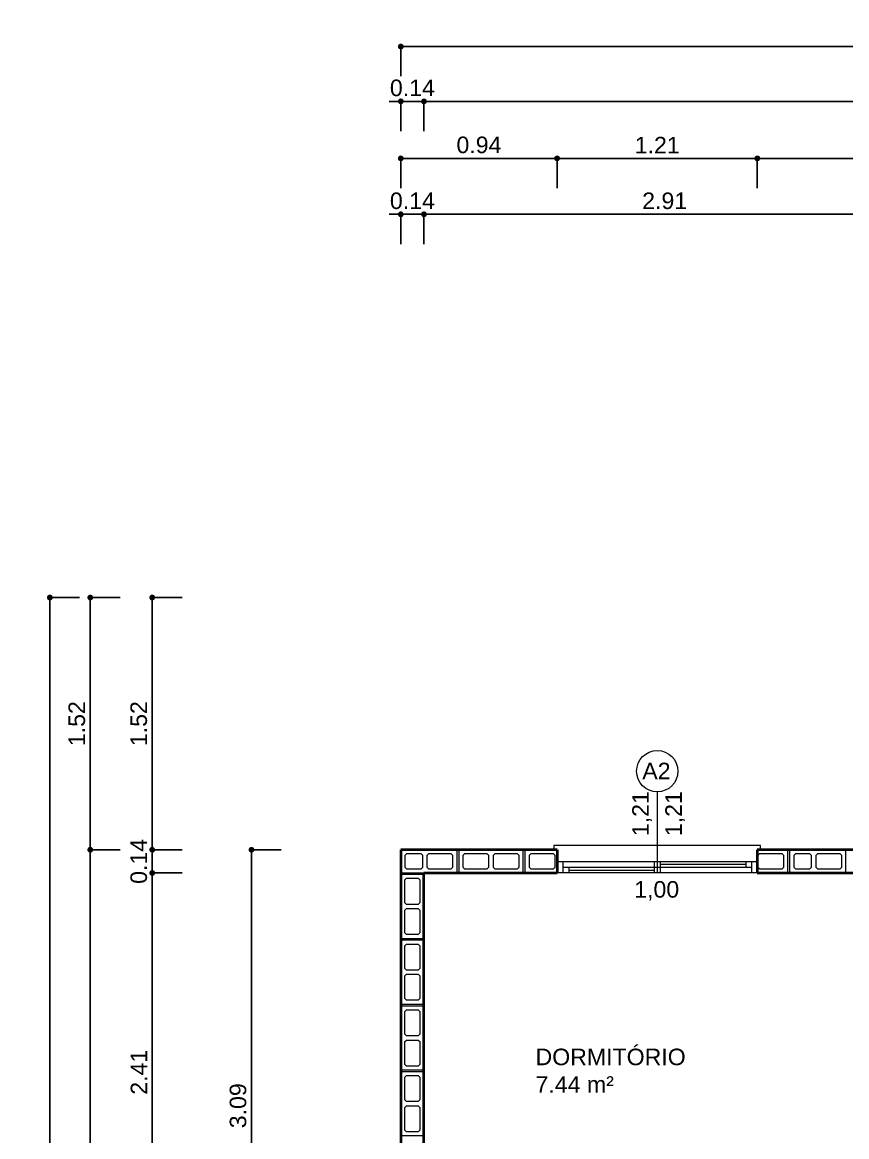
# Model space of a CAD drawing. Header units: millimetres. Extents: x 173 to 410, y -14 to 183.
# Drawn here: x 329.96 to 334.95, y 1.07 to 7.81 of the extents above; entities that cross this region are included whole.
import ezdxf
from ezdxf.enums import TextEntityAlignment as Align

# ---------------------------------------------------------------- set-up
doc = ezdxf.new("R2010")
doc.units = ezdxf.units.MM
doc.layers.get('0').update_dxf_attribs({"color": 4})
for name, color, linetype, lineweight in [('ARQ Alvenaria', 201, 'Continuous', 40), ('ARQ Anotações', 2, 'Continuous', 5), ('ARQ Caixilharia', 140, 'Continuous', 9), ('ARQ Hachuras', 8, 'Continuous', 5), ('ARQ Visto', 152, 'Continuous', 13)]:
    doc.layers.add(name, color=color, linetype=linetype, lineweight=lineweight)
doc.styles.get("Standard").update_dxf_attribs({"font": 'arial.ttf'})
doc.dimstyles.new('Executivo 1-50', dxfattribs={"dimtxt": 0.1, "dimasz": 0.035, "dimexe": 0, "dimexo": 0.0625, "dimgap": 0.03, "dimtad": 1, "dimzin": 0, "dimdsep": 46, "dimtxsty": 'Standard', "dimblk": 'DOT', "dimcen": 0.09, "dimclrd": 8, "dimclre": 8, "dimadec": 0, "dimazin": 0, "dimtfac": 1, "dimtix": 1, "dimtmove": 2, "dimatfit": 3, "dimldrblk": 'DOT', "dimfxl": 0.18, "dimfxlon": 1, "dimtolj": 1, "dimtzin": 0, "dimarcsym": 0})

# ---------------------------------------------------------------- blocks, each defined once
blk = doc.blocks.new('Window-Door Marker - 70_5')
at = {"color": 8}
blk.add_line((0, -0.49), (0, 0), dxfattribs=at)
blk.add_circle((0, -0.615), 0.125, dxfattribs=at)
at = {"insert": (0.1394, 0.1679), "char_height": 0.1, "attachment_point": 7, "rotation": 180}
blk.add_mtext('{1,00}', dxfattribs=at)
for tag, rotation, p in [('AC_WIDO_B_SIZE', -90, (-0.1786, -0.2225)), ('AC_WIDO_A_SIZE', -90, (0.0214, -0.2225)), ('AC_MarkerText_1', 180, (0.0905, -0.5364))]:
    blk.add_attdef(tag, text='', height=0.1, rotation=rotation).set_placement(p, align=Align.BOTTOM_LEFT)
blk = doc.blocks.new('SLAB_168', base_point=(-12.3002, 5.745))
at = {"layer": 'ARQ Visto', "lineweight": 13, "flags": 128}
blk.add_lwpolyline([(-12.3002, 5.745), (-12.3002, 5.675), (-11.0902, 5.675), (-11.0902, 5.745), (-11.0702, 5.745), (-11.0702, 5.77), (-12.3202, 5.77), (-12.3202, 5.745)], close=True, dxfattribs=at)
blk = doc.blocks.new('Janela de correr')
for p, q in [((0.605, 0), (-0.605, 0)), ((-0.605, 0), (-0.605, -0.07)), ((-0.57, -0.07), (-0.57, 0)), ((-0.535, -0.035), (-0.535, 0)), ((-0.0175, -0.07), (-0.0175, 0)), ((0.0175, -0.07), (0.0175, 0)), ((0.57, -0.07), (0.57, 0)), ((0.605, -0.07), (0.605, 0)), ((-0.57, -0.035), (0.57, -0.035)), ((-0.535, -0.0175), (-0.0175, -0.0175)), ((0.0175, -0.0525), (0.535, -0.0525)), ((0.535, -0.07), (0.535, -0.035)), ((-0.605, -0.07), (0.605, -0.07))]:
    blk.add_line(p, q)
blk = doc.blocks.new('_DOT')
at = {"color": 0, "linetype": 'ByBlock', "lineweight": -2}
blk.add_line((-0.5, 0), (-1, 0), dxfattribs=at)
at = {"color": 0, "linetype": 'ByBlock', "const_width": 0.5}
blk.add_lwpolyline([(-0.25, 0, 1), (0.25, 0, 1)], format="xyb", close=True, dxfattribs=at)
blk = doc.blocks.new('*D1987')
at = {"layer": 'ARQ Anotações', "color": 8, "lineweight": -2, "transparency": 16777216}
for p, q in [((331.5283, 2.8096), (331.3483, 2.8096)), ((331.3483, -0.2504), (331.3483, 2.7746)), ((331.5283, -0.2854), (331.3483, -0.2854))]:
    blk.add_line(p, q, dxfattribs=at)
at = {"layer": 'Defpoints', "color": 0, "transparency": 16777216}
for p in [(331.3483, 2.8096), (332.2507, 2.8096), (332.2257, -0.2854)]:
    blk.add_point(p, dxfattribs=at)
at = {"layer": 'ARQ Anotações', "color": 8, "lineweight": -2, "transparency": 16777216, "xscale": 0.035, "yscale": 0.035, "zscale": 0.035}
for p, rotation in [((331.3483, 2.8096), 90), ((331.3483, -0.2854), 270)]:
    blk.add_blockref('_DOT', p, dxfattribs=dict(at, rotation=rotation))
at = {"layer": 'ARQ Anotações', "color": 0, "transparency": 16777216, "insert": (331.2672, 1.2621), "char_height": 0.1, "attachment_point": 5, "rotation": 90}
blk.add_mtext('\\A1;3.09', dxfattribs=at)
blk = doc.blocks.new('*D1989')
at = {"layer": 'ARQ Anotações', "color": 8, "lineweight": -2, "transparency": 16777216}
for p, q in [((330.5538, 2.8096), (330.3738, 2.8096)), ((330.3738, -8.6454), (330.3738, 2.7746)), ((330.5538, -8.6804), (330.3738, -8.6804))]:
    blk.add_line(p, q, dxfattribs=at)
at = {"layer": 'Defpoints', "color": 0, "transparency": 16777216}
for p in [(330.3738, 2.8096), (332.2507, 2.8096), (332.2507, -8.6804)]:
    blk.add_point(p, dxfattribs=at)
at = {"layer": 'ARQ Anotações', "color": 8, "lineweight": -2, "transparency": 16777216, "xscale": 0.035, "yscale": 0.035, "zscale": 0.035}
for p, rotation in [((330.3738, 2.8096), 90), ((330.3738, -8.6804), 270)]:
    blk.add_blockref('_DOT', p, dxfattribs=dict(at, rotation=rotation))
at = {"layer": 'ARQ Anotações', "color": 0, "transparency": 16777216, "insert": (330.2928, -2.9354), "char_height": 0.1, "attachment_point": 5, "rotation": 90}
blk.add_mtext('\\A1;11.49', dxfattribs=at)
blk = doc.blocks.new('*D1996')
at = {"layer": 'ARQ Anotações', "color": 8, "lineweight": -2, "transparency": 16777216}
for p, q in [((330.5538, 4.3346), (330.3738, 4.3346)), ((330.3738, 2.8446), (330.3738, 4.2996)), ((330.5538, 2.8096), (330.3738, 2.8096))]:
    blk.add_line(p, q, dxfattribs=at)
at = {"layer": 'Defpoints', "color": 0, "transparency": 16777216}
for p in [(330.3738, 4.3346), (337.8508, 4.3346), (332.2507, 2.8096)]:
    blk.add_point(p, dxfattribs=at)
at = {"layer": 'ARQ Anotações', "color": 8, "lineweight": -2, "transparency": 16777216, "xscale": 0.035, "yscale": 0.035, "zscale": 0.035}
for p, rotation in [((330.3738, 4.3346), 90), ((330.3738, 2.8096), 270)]:
    blk.add_blockref('_DOT', p, dxfattribs=dict(at, rotation=rotation))
at = {"layer": 'ARQ Anotações', "color": 0, "transparency": 16777216, "insert": (330.2928, 3.5721), "char_height": 0.1, "attachment_point": 5, "rotation": 90}
blk.add_mtext('\\A1;1.52', dxfattribs=at)
blk = doc.blocks.new('*D1997')
at = {"layer": 'ARQ Anotações', "color": 8, "lineweight": -2, "transparency": 16777216}
for p, q in [((330.3096, 4.3346), (330.1296, 4.3346)), ((330.1296, -11.1751), (330.1296, 4.2996)), ((330.3096, -11.2101), (330.1296, -11.2101))]:
    blk.add_line(p, q, dxfattribs=at)
at = {"layer": 'Defpoints', "color": 0, "transparency": 16777216}
for p in [(330.1296, 4.3346), (337.8508, 4.3346), (340.4004, -11.2101)]:
    blk.add_point(p, dxfattribs=at)
at = {"layer": 'ARQ Anotações', "color": 8, "lineweight": -2, "transparency": 16777216, "xscale": 0.035, "yscale": 0.035, "zscale": 0.035}
for p, rotation in [((330.1296, 4.3346), 90), ((330.1296, -11.2101), 270)]:
    blk.add_blockref('_DOT', p, dxfattribs=dict(at, rotation=rotation))
at = {"layer": 'ARQ Anotações', "color": 0, "transparency": 16777216, "insert": (330.0286, -3.2364), "char_height": 0.1, "attachment_point": 5, "rotation": 90}
blk.add_mtext('\\A1;15.54', dxfattribs=at)
blk = doc.blocks.new('*D1998')
at = {"layer": 'ARQ Anotações', "color": 8, "lineweight": -2, "transparency": 16777216}
for p, q in [((332.2507, 6.8093), (332.2507, 6.9893)), ((332.2857, 6.9893), (333.1604, 6.9893)), ((333.1954, 6.8093), (333.1954, 6.9893))]:
    blk.add_line(p, q, dxfattribs=at)
at = {"layer": 'Defpoints', "color": 0, "transparency": 16777216}
for p in [(333.1954, 6.9893), (332.2507, 4.28), (333.1954, 4.28)]:
    blk.add_point(p, dxfattribs=at)
at = {"layer": 'ARQ Anotações', "color": 8, "lineweight": -2, "transparency": 16777216, "xscale": 0.035, "yscale": 0.035, "zscale": 0.035, "rotation": 180}
blk.add_blockref('_DOT', (332.2507, 6.9893), dxfattribs=at)
at = {"layer": 'ARQ Anotações', "color": 8, "lineweight": -2, "transparency": 16777216, "xscale": 0.035, "yscale": 0.035, "zscale": 0.035}
blk.add_blockref('_DOT', (333.1954, 6.9893), dxfattribs=at)
at = {"layer": 'ARQ Anotações', "color": 0, "transparency": 16777216, "insert": (332.723, 7.0704), "char_height": 0.1, "attachment_point": 5}
blk.add_mtext('\\A1;0.94', dxfattribs=at)
blk = doc.blocks.new('*D1999')
at = {"layer": 'ARQ Anotações', "color": 8, "lineweight": -2, "transparency": 16777216}
for p, q in [((333.1954, 6.8093), (333.1954, 6.9893)), ((333.2304, 6.9893), (334.3704, 6.9893)), ((334.4054, 6.8093), (334.4054, 6.9893))]:
    blk.add_line(p, q, dxfattribs=at)
at = {"layer": 'Defpoints', "color": 0, "transparency": 16777216}
for p in [(334.4054, 6.9893), (333.1954, 4.28), (334.4054, 4.28)]:
    blk.add_point(p, dxfattribs=at)
at = {"layer": 'ARQ Anotações', "color": 8, "lineweight": -2, "transparency": 16777216, "xscale": 0.035, "yscale": 0.035, "zscale": 0.035, "rotation": 180}
blk.add_blockref('_DOT', (333.1954, 6.9893), dxfattribs=at)
at = {"layer": 'ARQ Anotações', "color": 8, "lineweight": -2, "transparency": 16777216, "xscale": 0.035, "yscale": 0.035, "zscale": 0.035}
blk.add_blockref('_DOT', (334.4054, 6.9893), dxfattribs=at)
at = {"layer": 'ARQ Anotações', "color": 0, "transparency": 16777216, "insert": (333.8004, 7.0695), "char_height": 0.1, "attachment_point": 5}
blk.add_mtext('\\A1;1.21', dxfattribs=at)
blk = doc.blocks.new('*D2000')
at = {"layer": 'ARQ Anotações', "color": 8, "lineweight": -2, "transparency": 16777216}
for p, q in [((334.4054, 6.8093), (334.4054, 6.9893)), ((334.4404, 6.9893), (336.01, 6.9893)), ((336.045, 6.8093), (336.045, 6.9893))]:
    blk.add_line(p, q, dxfattribs=at)
at = {"layer": 'Defpoints', "color": 0, "transparency": 16777216}
for p in [(336.045, 6.9893), (334.4054, 4.28), (336.045, 4.28)]:
    blk.add_point(p, dxfattribs=at)
at = {"layer": 'ARQ Anotações', "color": 8, "lineweight": -2, "transparency": 16777216, "xscale": 0.035, "yscale": 0.035, "zscale": 0.035, "rotation": 180}
blk.add_blockref('_DOT', (334.4054, 6.9893), dxfattribs=at)
at = {"layer": 'ARQ Anotações', "color": 8, "lineweight": -2, "transparency": 16777216, "xscale": 0.035, "yscale": 0.035, "zscale": 0.035}
blk.add_blockref('_DOT', (336.045, 6.9893), dxfattribs=at)
at = {"layer": 'ARQ Anotações', "color": 0, "transparency": 16777216, "insert": (335.2252, 7.0704), "char_height": 0.1, "attachment_point": 5}
blk.add_mtext('\\A1;1.64', dxfattribs=at)
blk = doc.blocks.new('*D2024')
at = {"layer": 'ARQ Anotações', "color": 8, "lineweight": -2, "transparency": 16777216}
for p, q in [((332.2157, 7.334), (332.1807, 7.334)), ((332.2507, 7.154), (332.2507, 7.334)), ((332.2507, 7.334), (332.3907, 7.334)), ((332.3907, 7.154), (332.3907, 7.334)), ((332.4257, 7.334), (332.4607, 7.334))]:
    blk.add_line(p, q, dxfattribs=at)
at = {"layer": 'Defpoints', "color": 0, "transparency": 16777216}
for p in [(332.3907, 7.334), (332.2507, 5.098), (332.3907, 5.098)]:
    blk.add_point(p, dxfattribs=at)
at = {"layer": 'ARQ Anotações', "color": 8, "lineweight": -2, "transparency": 16777216, "xscale": 0.035, "yscale": 0.035, "zscale": 0.035}
blk.add_blockref('_DOT', (332.2507, 7.334), dxfattribs=at)
at = {"layer": 'ARQ Anotações', "color": 8, "lineweight": -2, "transparency": 16777216, "xscale": 0.035, "yscale": 0.035, "zscale": 0.035, "rotation": 180}
blk.add_blockref('_DOT', (332.3907, 7.334), dxfattribs=at)
at = {"layer": 'ARQ Anotações', "color": 0, "transparency": 16777216, "insert": (332.3207, 7.415), "char_height": 0.1, "attachment_point": 5}
blk.add_mtext('\\A1;0.14', dxfattribs=at)
blk = doc.blocks.new('*D2025')
at = {"layer": 'ARQ Anotações', "color": 8, "lineweight": -2, "transparency": 16777216}
for p, q in [((332.3907, 7.154), (332.3907, 7.334)), ((332.4257, 7.334), (337.8158, 7.334)), ((337.8508, 7.154), (337.8508, 7.334))]:
    blk.add_line(p, q, dxfattribs=at)
at = {"layer": 'Defpoints', "color": 0, "transparency": 16777216}
for p in [(337.8508, 7.334), (332.3907, 5.098), (337.8508, 4.7555)]:
    blk.add_point(p, dxfattribs=at)
at = {"layer": 'ARQ Anotações', "color": 8, "lineweight": -2, "transparency": 16777216, "xscale": 0.035, "yscale": 0.035, "zscale": 0.035, "rotation": 180}
blk.add_blockref('_DOT', (332.3907, 7.334), dxfattribs=at)
at = {"layer": 'ARQ Anotações', "color": 8, "lineweight": -2, "transparency": 16777216, "xscale": 0.035, "yscale": 0.035, "zscale": 0.035}
blk.add_blockref('_DOT', (337.8508, 7.334), dxfattribs=at)
at = {"layer": 'ARQ Anotações', "color": 0, "transparency": 16777216, "insert": (335.1207, 7.415), "char_height": 0.1, "attachment_point": 5}
blk.add_mtext('\\A1;5.46', dxfattribs=at)
blk = doc.blocks.new('*D2030')
at = {"layer": 'ARQ Anotações', "color": 8, "lineweight": -2, "transparency": 16777216}
for p, q in [((332.3907, 6.4714), (332.3907, 6.6514)), ((335.2654, 6.6514), (332.4257, 6.6514)), ((335.3004, 6.4714), (335.3004, 6.6514))]:
    blk.add_line(p, q, dxfattribs=at)
at = {"layer": 'Defpoints', "color": 0, "transparency": 16777216}
for p in [(332.3907, 6.6514), (332.3907, 2.8096), (335.3004, 2.5183)]:
    blk.add_point(p, dxfattribs=at)
at = {"layer": 'ARQ Anotações', "color": 8, "lineweight": -2, "transparency": 16777216, "xscale": 0.035, "yscale": 0.035, "zscale": 0.035, "rotation": 180}
blk.add_blockref('_DOT', (332.3907, 6.6514), dxfattribs=at)
at = {"layer": 'ARQ Anotações', "color": 8, "lineweight": -2, "transparency": 16777216, "xscale": 0.035, "yscale": 0.035, "zscale": 0.035}
blk.add_blockref('_DOT', (335.3004, 6.6514), dxfattribs=at)
at = {"layer": 'ARQ Anotações', "color": 0, "transparency": 16777216, "insert": (333.8455, 6.7324), "char_height": 0.1, "attachment_point": 5}
blk.add_mtext('\\A1;2.91', dxfattribs=at)
blk = doc.blocks.new('*D2031')
at = {"layer": 'ARQ Anotações', "color": 8, "lineweight": -2, "transparency": 16777216}
for p, q in [((332.2157, 6.6514), (332.1807, 6.6514)), ((332.2507, 6.4714), (332.2507, 6.6514)), ((332.3907, 6.6514), (332.2507, 6.6514)), ((332.3907, 6.4714), (332.3907, 6.6514)), ((332.4257, 6.6514), (332.4607, 6.6514))]:
    blk.add_line(p, q, dxfattribs=at)
at = {"layer": 'Defpoints', "color": 0, "transparency": 16777216}
for p in [(332.2507, 6.6514), (332.2507, 2.8096), (332.3907, 2.8096)]:
    blk.add_point(p, dxfattribs=at)
at = {"layer": 'ARQ Anotações', "color": 8, "lineweight": -2, "transparency": 16777216, "xscale": 0.035, "yscale": 0.035, "zscale": 0.035}
blk.add_blockref('_DOT', (332.2507, 6.6514), dxfattribs=at)
at = {"layer": 'ARQ Anotações', "color": 8, "lineweight": -2, "transparency": 16777216, "xscale": 0.035, "yscale": 0.035, "zscale": 0.035, "rotation": 180}
blk.add_blockref('_DOT', (332.3907, 6.6514), dxfattribs=at)
at = {"layer": 'ARQ Anotações', "color": 0, "transparency": 16777216, "insert": (332.3207, 6.7324), "char_height": 0.1, "attachment_point": 5}
blk.add_mtext('\\A1;0.14', dxfattribs=at)
blk = doc.blocks.new('*D2178')
at = {"layer": 'ARQ Anotações', "color": 8, "lineweight": -2, "transparency": 16777216}
for p, q in [((332.2507, 7.4854), (332.2507, 7.6654)), ((332.2857, 7.6654), (358.7055, 7.6654)), ((358.7405, 7.4854), (358.7405, 7.6654))]:
    blk.add_line(p, q, dxfattribs=at)
at = {"layer": 'Defpoints', "color": 0, "transparency": 16777216}
for p in [(358.7405, 7.6654), (332.2507, 2.8096), (358.7405, 2.8096)]:
    blk.add_point(p, dxfattribs=at)
at = {"layer": 'ARQ Anotações', "color": 8, "lineweight": -2, "transparency": 16777216, "xscale": 0.035, "yscale": 0.035, "zscale": 0.035, "rotation": 180}
blk.add_blockref('_DOT', (332.2507, 7.6654), dxfattribs=at)
at = {"layer": 'ARQ Anotações', "color": 8, "lineweight": -2, "transparency": 16777216, "xscale": 0.035, "yscale": 0.035, "zscale": 0.035}
blk.add_blockref('_DOT', (358.7405, 7.6654), dxfattribs=at)
at = {"layer": 'ARQ Anotações', "color": 0, "transparency": 16777216, "insert": (345.4956, 7.7465), "char_height": 0.1, "attachment_point": 5}
blk.add_mtext('\\A1;26.49', dxfattribs=at)
blk = doc.blocks.new('*D2236')
at = {"layer": 'ARQ Anotações', "color": 8, "lineweight": -2, "transparency": 16777216}
for p, q in [((330.9283, 2.6696), (330.7483, 2.6696)), ((330.7483, 0.2946), (330.7483, 2.6346)), ((330.9283, 0.2596), (330.7483, 0.2596))]:
    blk.add_line(p, q, dxfattribs=at)
at = {"layer": 'Defpoints', "color": 0, "transparency": 16777216}
for p in [(330.7483, 2.6696), (332.3907, 2.6696), (332.3907, 0.2596)]:
    blk.add_point(p, dxfattribs=at)
at = {"layer": 'ARQ Anotações', "color": 8, "lineweight": -2, "transparency": 16777216, "xscale": 0.035, "yscale": 0.035, "zscale": 0.035}
for p, rotation in [((330.7483, 2.6696), 90), ((330.7483, 0.2596), 270)]:
    blk.add_blockref('_DOT', p, dxfattribs=dict(at, rotation=rotation))
at = {"layer": 'ARQ Anotações', "color": 0, "transparency": 16777216, "insert": (330.6681, 1.4646), "char_height": 0.1, "attachment_point": 5, "rotation": 90}
blk.add_mtext('\\A1;2.41', dxfattribs=at)
blk = doc.blocks.new('*D2237')
at = {"layer": 'ARQ Anotações', "color": 8, "lineweight": -2, "transparency": 16777216}
for p, q in [((330.7483, 2.8446), (330.7483, 2.8796)), ((330.9283, 2.8096), (330.7483, 2.8096)), ((330.7483, 2.6696), (330.7483, 2.8096)), ((330.9283, 2.6696), (330.7483, 2.6696)), ((330.7483, 2.6346), (330.7483, 2.5996))]:
    blk.add_line(p, q, dxfattribs=at)
at = {"layer": 'Defpoints', "color": 0, "transparency": 16777216}
for p in [(330.7483, 2.8096), (332.3907, 2.8096), (332.3907, 2.6696)]:
    blk.add_point(p, dxfattribs=at)
at = {"layer": 'ARQ Anotações', "color": 8, "lineweight": -2, "transparency": 16777216, "xscale": 0.035, "yscale": 0.035, "zscale": 0.035}
for p, rotation in [((330.7483, 2.8096), 270), ((330.7483, 2.6696), 90)]:
    blk.add_blockref('_DOT', p, dxfattribs=dict(at, rotation=rotation))
at = {"layer": 'ARQ Anotações', "color": 0, "transparency": 16777216, "insert": (330.6673, 2.7396), "char_height": 0.1, "attachment_point": 5, "rotation": 90}
blk.add_mtext('\\A1;0.14', dxfattribs=at)
blk = doc.blocks.new('*D2238')
at = {"layer": 'ARQ Anotações', "color": 8, "lineweight": -2, "transparency": 16777216}
for p, q in [((330.9283, 4.3346), (330.7483, 4.3346)), ((330.7483, 2.8446), (330.7483, 4.2996)), ((330.9283, 2.8096), (330.7483, 2.8096))]:
    blk.add_line(p, q, dxfattribs=at)
at = {"layer": 'Defpoints', "color": 0, "transparency": 16777216}
for p in [(330.7483, 4.3346), (337.8508, 4.3346), (332.3907, 2.8096)]:
    blk.add_point(p, dxfattribs=at)
at = {"layer": 'ARQ Anotações', "color": 8, "lineweight": -2, "transparency": 16777216, "xscale": 0.035, "yscale": 0.035, "zscale": 0.035}
for p, rotation in [((330.7483, 4.3346), 90), ((330.7483, 2.8096), 270)]:
    blk.add_blockref('_DOT', p, dxfattribs=dict(at, rotation=rotation))
at = {"layer": 'ARQ Anotações', "color": 0, "transparency": 16777216, "insert": (330.6673, 3.5721), "char_height": 0.1, "attachment_point": 5, "rotation": 90}
blk.add_mtext('\\A1;1.52', dxfattribs=at)

msp = doc.modelspace()

# ---------------------------------------------------------------- linework, layer by layer
at = {"layer": 'ARQ Alvenaria'}
for p, q in [((332.2507, 2.8096), (332.2507, -0.3054)), ((333.1954, 2.8096), (332.2507, 2.8096)), ((333.1954, 2.8096), (333.1954, 2.6696)), ((334.4054, 2.8096), (334.4054, 2.6696)), ((336.0457, 2.8096), (334.4054, 2.8096)), ((332.3907, 0.2596), (332.3907, 2.6696)), ((332.3907, 2.6696), (333.1954, 2.6696)), ((334.4054, 2.6696), (335.3007, 2.6696))]:
    msp.add_line(p, q, dxfattribs=at)
at = {"layer": 'ARQ Hachuras', "flags": 128}
for points in [[(332.2507, 2.6696), (332.5907, 2.6696), (332.5907, 2.8096), (332.2507, 2.8096)], [(332.2757, 2.7046), (332.2857, 2.6946), (332.3732, 2.6946), (332.3832, 2.7046), (332.3832, 2.7746), (332.3732, 2.7846), (332.2857, 2.7846), (332.2757, 2.7746)], [(332.4082, 2.7046), (332.4182, 2.6946), (332.5557, 2.6946), (332.5657, 2.7046), (332.5657, 2.7746), (332.5557, 2.7846), (332.4182, 2.7846), (332.4082, 2.7746)], [(332.6007, 2.6696), (332.9907, 2.6696), (332.9907, 2.8096), (332.6007, 2.8096)], [(332.6257, 2.7046), (332.6357, 2.6946), (332.7732, 2.6946), (332.7832, 2.7046), (332.7832, 2.7746), (332.7732, 2.7846), (332.6357, 2.7846), (332.6257, 2.7746)], [(332.8082, 2.7046), (332.8182, 2.6946), (332.9557, 2.6946), (332.9657, 2.7046), (332.9657, 2.7746), (332.9557, 2.7846), (332.8182, 2.7846), (332.8082, 2.7746)], [(333.0257, 2.7046), (333.0357, 2.6946), (333.1732, 2.6946), (333.1832, 2.7046), (333.1832, 2.7746), (333.1732, 2.7846), (333.0357, 2.7846), (333.0257, 2.7746)], [(334.4082, 2.7046), (334.4182, 2.6946), (334.5557, 2.6946), (334.5657, 2.7046), (334.5657, 2.7746), (334.5557, 2.7846), (334.4182, 2.7846), (334.4082, 2.7746)], [(334.6007, 2.6696), (334.9407, 2.6696), (334.9407, 2.8096), (334.6007, 2.8096)], [(334.6257, 2.7046), (334.6357, 2.6946), (334.7232, 2.6946), (334.7332, 2.7046), (334.7332, 2.7746), (334.7232, 2.7846), (334.6357, 2.7846), (334.6257, 2.7746)], [(334.7582, 2.7046), (334.7682, 2.6946), (334.9057, 2.6946), (334.9157, 2.7046), (334.9157, 2.7746), (334.9057, 2.7846), (334.7682, 2.7846), (334.7582, 2.7746)], [(332.2506, 2.2721), (332.2506, 2.6621), (332.3906, 2.6621), (332.3906, 2.2721)], [(332.2856, 2.4796), (332.2756, 2.4896), (332.2756, 2.6271), (332.2856, 2.6371), (332.3556, 2.6371), (332.3656, 2.6271), (332.3656, 2.4896), (332.3556, 2.4796)], [(332.2856, 2.2971), (332.2756, 2.3071), (332.2756, 2.4446), (332.2856, 2.4546), (332.3556, 2.4546), (332.3656, 2.4446), (332.3656, 2.3071), (332.3556, 2.2971)], [(332.2506, 1.8746), (332.2506, 2.2646), (332.3906, 2.2646), (332.3906, 1.8746)], [(332.2856, 2.0821), (332.2756, 2.0921), (332.2756, 2.2296), (332.2856, 2.2396), (332.3556, 2.2396), (332.3656, 2.2296), (332.3656, 2.0921), (332.3556, 2.0821)], [(332.2856, 1.8996), (332.2756, 1.9096), (332.2756, 2.0471), (332.2856, 2.0571), (332.3556, 2.0571), (332.3656, 2.0471), (332.3656, 1.9096), (332.3556, 1.8996)], [(332.2506, 1.4771), (332.2506, 1.8671), (332.3906, 1.8671), (332.3906, 1.4771)], [(332.2856, 1.6846), (332.2756, 1.6946), (332.2756, 1.8321), (332.2856, 1.8421), (332.3556, 1.8421), (332.3656, 1.8321), (332.3656, 1.6946), (332.3556, 1.6846)], [(332.2856, 1.5021), (332.2756, 1.5121), (332.2756, 1.6496), (332.2856, 1.6596), (332.3556, 1.6596), (332.3656, 1.6496), (332.3656, 1.5121), (332.3556, 1.5021)], [(332.2506, 1.0796), (332.2506, 1.4696), (332.3906, 1.4696), (332.3906, 1.0796)], [(332.2856, 1.2871), (332.2756, 1.2971), (332.2756, 1.4346), (332.2856, 1.4446), (332.3556, 1.4446), (332.3656, 1.4346), (332.3656, 1.2971), (332.3556, 1.2871)], [(332.2856, 1.1046), (332.2756, 1.1146), (332.2756, 1.2521), (332.2856, 1.2621), (332.3556, 1.2621), (332.3656, 1.2521), (332.3656, 1.1146), (332.3556, 1.1046)]]:
    msp.add_lwpolyline(points, close=True, dxfattribs=at)
for points in [[(333.1956, 2.8096), (333.0007, 2.8096), (333.0007, 2.6696), (333.1956, 2.6696)], [(334.4056, 2.6696), (334.5907, 2.6696), (334.5907, 2.8096), (334.4056, 2.8096)]]:
    msp.add_lwpolyline(points, dxfattribs=at)

# ---------------------------------------------------------------- block references
at = {"layer": 'ARQ Anotações', "rotation": 180}
msp.add_blockref('Window-Door Marker - 70_5', (333.8007, 2.6696), dxfattribs=at).add_auto_attribs({'AC_MarkerText_1': 'A2', 'AC_WIDO_A_SIZE': '1,21', 'AC_WIDO_B_SIZE': '1,21'})
at = {"layer": 'ARQ Caixilharia', "xscale": -1, "rotation": 180}
msp.add_blockref('Janela de correr', (333.8004, 2.6696), dxfattribs=at)
at = {"layer": 'ARQ Visto'}
msp.add_blockref('SLAB_168', (333.1954, 2.8096), dxfattribs=at)

# ---------------------------------------------------------------- texts
at = {"layer": 'ARQ Anotações', "insert": (333.5188, 1.4741), "char_height": 0.1, "attachment_point": 5}
msp.add_mtext('\\pxql;DORMITÓRIO\\P7.44 m²', dxfattribs=at)

# ---------------------------------------------------------------- dimensions: what is measured, and where the dimension line sits
at = {"layer": 'ARQ Anotações'}
for base, p1, p2, picture, middle in [((358.7405, 7.6654), (332.2507, 2.8096), (358.7405, 2.8096), '*D2178', (345.4956, 7.7465)), ((333.1954, 6.9893), (332.2507, 4.28), (333.1954, 4.28), '*D1998', (332.723, 7.0704)), ((334.4054, 6.9893), (333.1954, 4.28), (334.4054, 4.28), '*D1999', (333.8004, 7.0695)), ((336.045, 6.9893), (334.4054, 4.28), (336.045, 4.28), '*D2000', (335.2252, 7.0704)), ((332.2507, 6.6514), (332.3907, 2.8096), (332.2507, 2.8096), '*D2031', (332.3207, 6.7324)), ((332.3907, 6.6514), (335.3004, 2.5183), (332.3907, 2.8096), '*D2030', (333.8455, 6.7324))]:
    dim = msp.add_linear_dim(base=base, p1=p1, p2=p2, dimstyle='Executivo 1-50', dxfattribs=at)
    dim.commit()
    dim.dimension.update_dxf_attribs({"geometry": picture, "text_midpoint": middle})
for base, p1, p2, angle, picture, middle in [((332.3907, 7.334), (332.2507, 5.098), (332.3907, 5.098), 0.00001, '*D2024', (332.3207, 7.415)), ((337.8508, 7.334), (332.3907, 5.098), (337.8508, 4.7555), 0.00001, '*D2025', (335.1207, 7.415)), ((330.37384, 4.33456), (332.25067, 2.80958), (337.85079, 4.33456), 90, '*D1996', (330.29278, 3.57207)), ((330.74832, 4.33456), (332.39067, 2.80958), (337.85079, 4.33456), 90, '*D2238', (330.66727, 3.57207)), ((330.7483, 2.8096), (332.3907, 2.6696), (332.3907, 2.8096), 90, '*D2237', (330.6673, 2.7396)), ((330.3738, 2.8096), (332.2507, -8.6804), (332.2507, 2.8096), 90, '*D1989', (330.2928, -2.9354)), ((331.34832, 2.80958), (332.22568, -0.28537), (332.25067, 2.80958), 90, '*D1987', (331.26723, 1.26211)), ((330.7483, 2.6696), (332.3907, 0.2596), (332.3907, 2.6696), 90, '*D2236', (330.6681, 1.4646))]:
    dim = msp.add_linear_dim(base=base, p1=p1, p2=p2, angle=angle, dimstyle='Executivo 1-50', dxfattribs=at)
    dim.commit()
    dim.dimension.update_dxf_attribs({"geometry": picture, "text_midpoint": middle})
dim = msp.add_linear_dim(base=(330.1296, 4.3346), p1=(340.4004, -11.2101), p2=(337.8508, 4.3346), angle=90, dimstyle='Executivo 1-50', dxfattribs=at)
dim.commit()
dim.dimension.update_dxf_attribs({"geometry": '*D1997', "text_midpoint": (330.0286, -3.2364), "dimtype": 160})

doc.saveas('drawing.dxf')
